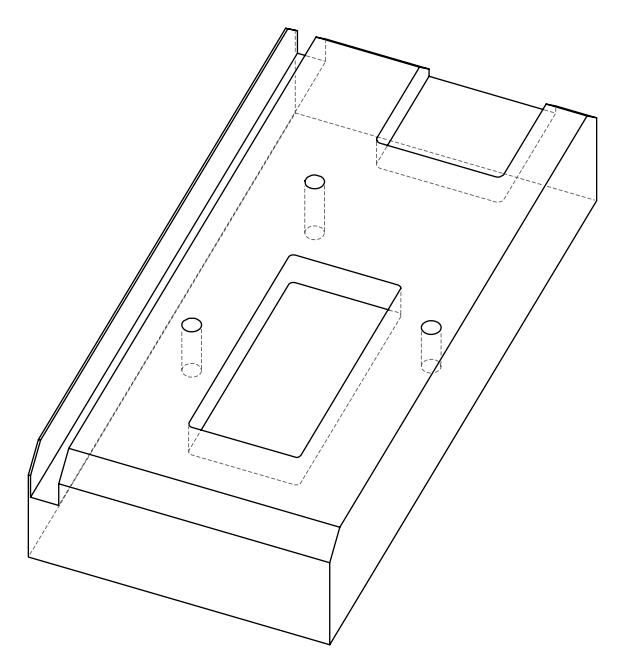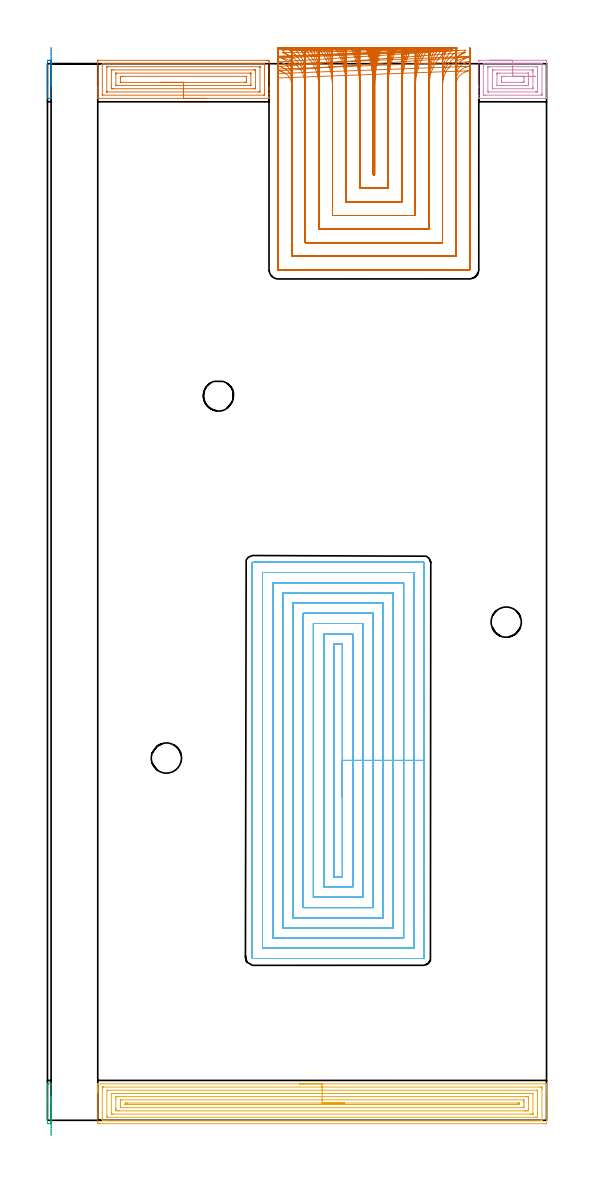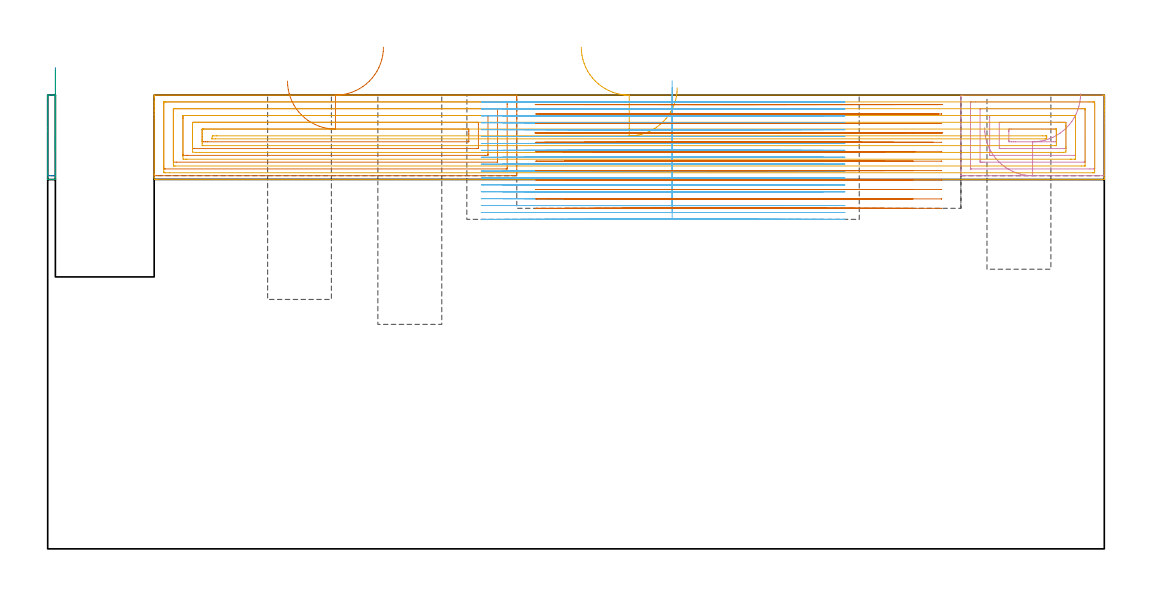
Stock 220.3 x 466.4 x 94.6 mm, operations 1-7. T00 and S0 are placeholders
(PLAN: 11 operations, 4 tool changes, 206 min)
(1 AREA_MILL | FG_CHAMFER_SURFACE | UGT0205_001 | 3.97 min | 12786 mm3)
(2 AREA_MILL_1 | FG_CHAMFER_SURFACE_1 | UGT0205_001 | 0.33 min | 1285 mm3)
(3 AREA_MILL_2 | FG_CHAMFER_SURFACE_2 | UGT0205_001 | 0.34 min | 1427 mm3)
(4 AREA_MILL_3 | FG_CHAMFER_SURFACE_3 | UGT0205_001 | 1.78 min | 5278 mm3)
(5 AREA_MILL_4 | FG_CHAMFER_SURFACE_4 | UGT0205_001 | 11.31 min | 31862 mm3)
(6 MILL_RECTANGULAR_POCKET | POCKET_RECTANGULAR_STRAIGHT | NXT0201_008 | Follow Part, ap 1.5, ae 75% | 118.41 min | 382994 mm3)
(7 MILL_SLOT | SLOT_PARTIAL_RECTANGULAR | NXT0201_009 | Follow Part, ap 2, ae 75% | 52.47 min | 205316 mm3)
(8 MILL_RECTANGULAR_SLOT | SLOT_RECTANGULAR | UGT0201_094 | Follow Part, ap 5, ae 75% | 16.29 min | 359685 mm3)
(9 MILL_BLIND_HOLE_FROM_SOLID_MATERIAL | STEP1POCKET | UGT0201_129 | Spiral | 0.41 min | 6581 mm3)
(10 MILL_BLIND_HOLE_FROM_SOLID_MATERIAL_1 | STEP1POCKET_1 | UGT0201_129 | Spiral | 0.35 min | 5940 mm3)
(11 MILL_BLIND_HOLE_FROM_SOLID_MATERIAL_2 | STEP1POCKET_2 | UGT0201_129 | Spiral | 0.3 min | 5041 mm3)
(TOOL UGT0205_001 | Chamfer Mill 20 x 3 x 45 deg. | D20 FL50 Z2)
(TOOL NXT0201_008 | ENDMILL 6mm [2P460-0600-NA 1630] | D6 FL26 Z6)
(TOOL NXT0201_009 | ENDMILL 8mm [2P460-0800-NA 1630] | D8 FL26 Z6)
(TOOL UGT0201_094 | End mill 20 mm | D20 FL38 Z4)
(TOOL UGT0201_129 | Carbide End Mill 11.9 | D11.9 FL15 Z4)
(OP 1 AREA_MILL)
G17 G21 G94 G90
T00 M6
G54
G17 G0 G90 X70. Y451.1 S1061 M3
G43 Z104.6 H0
G94 G1 X69.962 Z103.728 F250.
X69.848 Z102.863
X69.659 Z102.012
X69.397 Z101.18
X69.063 Z100.374
X68.66 Z99.6
X68.192 Z98.864
X67.66 Z98.172
X67.071 Z97.529
X66.428 Z96.939
X65.736 Z96.408
X65. Z95.94
X64.226 Z95.537
X63.42 Z95.203
X62.588 Z94.941
X61.736 Z94.752
X60.872 Z94.638
X60. Z94.6
X22.29
X22.21 Y451.105 Z94.592
X22.2 Y451.286 Z94.412
Y452.969 Z92.73
Y454.207 Z91.49
Y455.268 Z90.43
Y455.972 Z89.723
Y467.439 Z78.257
X22.204 Y467.795 Z77.901
X22.21 Y467.891 Z77.805
X22.308 Y467.898 Z77.799
X22.733 Y467.9 Z77.8
X96.803
X97.267 Y467.898 Z77.802
X97.724 Y467.893 Z77.803
X97.792 Y467.891 Z77.805
X97.796 Y467.439 Z78.257
X97.8 Y466.909 Z78.787
Y455.972 Z89.723
Y455.268 Z90.43
Y455.089 Z90.608
Y453.325 Z92.371
Y452.969 Z92.73
Y451.917 Z93.781
Y451.561 Z94.137
X97.799 Y451.284 Z94.414
X97.79 Y451.105 Z94.592
X97.71 Y451.1 Z94.6
X60.
Y452.514 Z93.186
X24.436 Y452.515 Z93.185
X24.298 Y452.517 Z93.183
X24.231 Y452.521 Z93.179
X24.209 Y452.525 Z93.175
X24.206 Y452.544 Z93.156
X24.202 Y452.6 Z93.1
X24.2 Y452.749 Z92.951
X24.201 Y465.98 Z79.72
X24.207 Y466.287 Z79.413
X24.212 Y466.479 Z79.221
X24.304 Y466.482 Z79.218
X24.508 Y466.485 Z79.215
X95.564 Y466.486 Z79.214
X95.702 Y466.483 Z79.217
X95.769 Y466.479 Z79.221
X95.791 Y466.475 Z79.225
X95.794 Y466.456 Z79.244
X95.798 Y466.4 Z79.3
X95.8 Y466.251 Z79.449
X95.799 Y453.02 Z92.68
X95.793 Y452.713 Z92.987
X95.788 Y452.521 Z93.179
X95.696 Y452.518 Z93.182
X95.492 Y452.515 Z93.185
X60. Y452.514 Z93.186
Y453.928 Z91.772
X26.283 Y453.929 Z91.771
X26.243
X26.219 Y453.932 Z91.768
X26.213 Y453.934 Z91.766
X26.209 Y453.962 Z91.738
X26.202 Y454.125 Z91.575
X26.2 Y454.207 Z91.493
Y454.289 Z91.411
X26.201 Y464.874 Z80.826
X26.209 Y464.956 Z80.744
X26.222 Y465.065 Z80.635
X26.283 Y465.066 Z80.634
X26.89 Y465.071 Z80.629
X93.717
X93.757
X93.781 Y465.068 Z80.632
X93.787 Y465.066 Z80.634
X93.791 Y465.038 Z80.662
X93.798 Y464.875 Z80.825
X93.8 Y464.793 Z80.907
Y464.711 Z80.989
X93.799 Y454.127 Z91.573
X93.791 Y454.044 Z91.656
X93.778 Y453.935 Z91.765
X93.717 Y453.934 Z91.766
X93.11 Y453.929 Z91.771
X60. Y453.928 Z91.772
Y455.343 Z90.357
X28.944
X28.688 Y455.344 Z90.356
X28.256 Y455.348 Z90.352
X28.211 Y455.35 Z90.35
X28.207 Y455.412 Z90.288
X28.203 Y455.551 Z90.149
X28.2 Y455.829 Z89.871
Y455.972 Z89.728
X28.201 Y463.399 Z82.301
X28.203 Y463.584 Z82.116
X28.207 Y463.629 Z82.071
X28.21 Y463.648 Z82.052
X28.224 Y463.65 Z82.05
X28.316 Y463.654 Z82.046
X28.944 Y463.657 Z82.043
X29.199
X91.056
X91.312 Y463.656 Z82.044
X91.745 Y463.652 Z82.048
X91.789 Y463.65 Z82.05
X91.793 Y463.588 Z82.112
X91.797 Y463.449 Z82.251
X91.8 Y463.171 Z82.529
Y463.029 Z82.671
X91.799 Y455.601 Z90.099
X91.797 Y455.417 Z90.283
X91.793 Y455.371 Z90.329
X91.79 Y455.353 Z90.347
X91.776 Y455.35 Z90.35
X91.684 Y455.346 Z90.354
X91.056 Y455.343 Z90.357
X90.801
X60.
Y456.757 Z88.943
X30.622
X30.427 Y456.758 Z88.942
X30.298 Y456.761 Z88.939
X30.209 Y456.765 Z88.935
X30.207 Y456.781 Z88.919
X30.203 Y456.854 Z88.846
X30.2 Y457.369 Z88.331
Y461.78 Z83.92
X30.203 Y462.146 Z83.554
X30.206 Y462.21 Z83.49
X30.21 Y462.236 Z83.464
X30.33 Y462.239 Z83.461
X30.525 Y462.242 Z83.458
X89.378 Y462.243 Z83.457
X89.573 Y462.242 Z83.458
X89.702 Y462.239 Z83.461
X89.791 Y462.235 Z83.465
X89.793 Y462.219 Z83.481
X89.797 Y462.146 Z83.554
X89.8 Y461.631 Z84.069
Y457.22 Z88.48
X89.797 Y456.854 Z88.846
X89.794 Y456.79 Z88.91
X89.791 Y456.764 Z88.936
X89.67 Y456.761 Z88.939
X89.476 Y456.758 Z88.942
X60. Y456.757 Z88.943
Y458.171 Z87.529
X32.494 Y458.172 Z87.528
X32.344 Y458.173 Z87.527
X32.225 Y458.176 Z87.524
X32.214 Y458.177 Z87.523
X32.21 Y458.192 Z87.508
X32.204 Y458.243 Z87.457
X32.202 Y458.326 Z87.374
X32.2 Y459.792 Z85.908
X32.201 Y460.382 Z85.318
X32.203 Y460.671 Z85.029
X32.21 Y460.771 Z84.929
X32.221 Y460.822 Z84.878
X32.27 Y460.824 Z84.876
X32.494 Y460.826 Z84.874
X32.932 Y460.828 Z84.872
X33.381 Y460.829 Z84.871
X87.506 Y460.828 Z84.872
X87.656 Y460.827 Z84.873
X87.775 Y460.824 Z84.876
X87.786 Y460.823 Z84.877
X87.79 Y460.808 Z84.892
X87.796 Y460.757 Z84.943
X87.798 Y460.674 Z85.026
X87.8 Y459.208 Z86.492
X87.799 Y458.618 Z87.082
X87.797 Y458.329 Z87.371
X87.79 Y458.229 Z87.471
X87.779 Y458.178 Z87.522
X87.73 Y458.176 Z87.524
X87.506 Y458.174 Z87.526
X87.068 Y458.172 Z87.528
X86.619 Y458.171 Z87.529
X60.
X59.128 Z87.567
X58.264 Z87.681
X57.412 Z87.87
X56.58 Z88.132
X55.774 Z88.466
X55. Z88.869
X54.264 Z89.337
X53.572 Z89.868
X52.929 Z90.458
X52.34 Z91.101
X51.808 Z91.793
X51.34 Z92.529
X50.937 Z93.303
X50.603 Z94.109
X50.341 Z94.941
X50.152 Z95.792
X50.038 Z96.657
X50. Z97.529
G0 Z104.6
M5
M2
(OP 2 AREA_MILL_1)
G17 G21 G94 G90
T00 M6
G54
G17 G0 G90 X1.6 Y473.642 S1061 M3
G43 Z104.6 H0
Z86.195
G94 G1 Y472.999 Z85.605 F250.
Y472.307 Z85.074
Y471.571 Z84.605
Y470.797 Z84.203
Y469.991 Z83.869
Y469.159 Z83.606
Y468.308 Z83.418
Y467.443 Z83.304
Y466.571 Z83.266
Y465.699 Z83.304
Y464.835 Z83.418
Y463.983 Z83.606
Y463.151 Z83.869
Y462.345 Z84.203
Y461.571 Z84.605
Y460.835 Z85.074
Y460.143 Z85.605
Y459.5 Z86.195
Y458.618 Z87.076
Y457.887 Z87.813
Y451.481 Z94.217
X1.59 Y451.106 Z94.592
X1.237 Y451.1 Z94.6
X0.366
X0.01 Y451.106 Z94.592
X0. Y451.482 Z94.217
Y457.887 Z87.813
Y458.618 Z87.076
Y467.074 Z78.621
X0.002 Y467.439 Z78.256
X0.006 Y467.89 Z77.804
X0.362 Y467.9 Z77.8
X0.781
X1.238 Y467.897 Z77.803
X1.594 Y467.89 Z77.804
X1.598 Y467.439 Z78.256
X1.6 Y467.074 Z78.621
Y459.5 Z86.195
Y458.911 Z86.838
Y458.38 Z87.53
Y457.911 Z88.266
Y457.508 Z89.039
Y457.174 Z89.845
Y456.912 Z90.677
Y456.723 Z91.529
Y456.609 Z92.394
Y456.571 Z93.266
Y456.609 Z94.137
Y456.723 Z95.002
Y456.912 Z95.854
Y457.174 Z96.686
Y457.508 Z97.492
Y457.911 Z98.266
Y458.379 Z99.001
Y458.911 Z99.693
Y459.5 Z100.337
G0 Z104.6
M5
M2
(OP 3 AREA_MILL_2)
G17 G21 G94 G90
T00 M6
G54
G17 G0 G90 X1.6 Y7.3 S1061 M3
G43 Z104.6 H0
Z99.937
G94 G1 Y7.889 Z99.293 F250.
Y8.42 Z98.601
Y8.889 Z97.866
Y9.292 Z97.092
Y9.626 Z96.286
Y9.888 Z95.454
Y10.077 Z94.602
Y10.191 Z93.737
Y10.229 Z92.866
Y10.191 Z91.994
Y10.077 Z91.129
Y9.888 Z90.277
Y9.626 Z89.445
Y9.292 Z88.639
Y8.889 Z87.866
Y8.42 Z87.13
Y7.889 Z86.438
Y7.3 Z85.794
Y-0.699 Z77.795
X1.598 Y-1.064 Z77.431
X1.594 Y-1.49 Z77.004
X1.238 Y-1.5 Z77.
X0.366
X0.006 Y-1.49 Z77.004
X0.001 Y-1.427 Z77.068
X0. Y8.621 Z87.114
Y9.35 Z87.849
Y15.739 Z94.238
X0.01 Y16.094 Z94.592
X0.362 Y16.1 Z94.6
X1.238
X1.59 Y16.094 Z94.592
X1.6 Y15.738 Z94.237
Y9.35 Z87.849
Y8.621 Z87.114
Y8.256 Z86.75
Y7.3 Z85.794
Y6.657 Z85.205
Y5.965 Z84.674
Y5.229 Z84.205
Y4.455 Z83.802
Y3.649 Z83.469
Y2.817 Z83.206
Y1.965 Z83.017
Y1.1 Z82.904
Y0.229 Z82.866
Y-0.643 Z82.904
Y-1.508 Z83.017
Y-2.359 Z83.206
Y-3.191 Z83.469
Y-3.997 Z83.802
Y-4.771 Z84.205
Y-5.507 Z84.674
Y-6.199 Z85.205
Y-6.842 Z85.795
G0 Z104.6
M5
M2
(OP 4 AREA_MILL_3)
G17 G21 G94 G90
T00 M6
G54
G17 G0 G90 X195.35 Y467.9 S1061 M3
G43 Z104.6 H0
Z87.8
G94 G1 X195.388 Z86.929 F250.
X195.502 Z86.064
X195.691 Z85.212
X195.953 Z84.38
X196.287 Z83.574
X196.69 Z82.8
X197.158 Z82.064
X197.69 Z81.372
X198.279 Z80.729
X198.922 Z80.14
X199.614 Z79.609
X200.35 Z79.14
X201.124 Z78.737
X201.93 Z78.403
X202.762 Z78.141
X203.614 Z77.952
X204.478 Z77.838
X205.35 Z77.8
X219.869
X220.292 Y467.897 Z77.798
X220.297 Y467.896 Z77.8
X220.3 Y467.89 Z77.805
X220.297 Y456.854 Z88.84
Y455.997 Z89.703
X220.296 Y451.546 Z94.154
X220.286 Y451.166 Z94.534
X220.267 Y451.107 Z94.593
X219.869 Y451.1 Z94.6
X190.831
X190.41 Y451.107 Z94.593
X190.4 Y451.551 Z94.149
Y451.561 Z94.139
Y452.424 Z93.276
Y455.99 Z89.71
Y456.854 Z88.84
Y467.89 Z77.805
X190.403 Y467.895 Z77.8
X190.408 Y467.897 Z77.798
X190.831 Y467.9 Z77.8
X205.35
Y466.486 Z79.214
X217.301
X218.109 Y466.484 Z79.216
X218.183 Y466.483 Z79.217
X218.274 Y466.479 Z79.221
X218.29 Y466.449 Z79.251
X218.294 Y466.436 Z79.264
X218.299 Y466.367 Z79.333
X218.296 Y453.138 Z92.562
X218.293 Y452.951 Z92.749
X218.286 Y452.578 Z93.122
X218.277 Y452.52 Z93.18
X218.26 Y452.518 Z93.182
X218.21 Y452.516 Z93.184
X218.109 Y452.515 Z93.185
X218.038 Y452.514 Z93.186
X193.399
X192.591 Y452.516 Z93.184
X192.517 Y452.517 Z93.183
X192.426 Y452.521 Z93.179
X192.409 Y452.551 Z93.149
X192.405 Y452.564 Z93.136
X192.401 Y452.633 Z93.067
X192.4 Y465.866 Z79.834
X192.402 Y466.057 Z79.643
X192.408 Y466.439 Z79.261
X192.411 Y466.481 Z79.219
X192.416 Y466.482 Z79.218
X192.439 Y466.484 Z79.216
X192.489 Y466.485 Z79.215
X192.591 Y466.486 Z79.214
X205.35
Y465.072 Z80.628
X216.072 Y465.071 Z80.629
X216.211 Y465.07 Z80.63
X216.252 Y465.068 Z80.632
X216.288 Y465.065 Z80.635
X216.292 Y464.996 Z80.704
X216.299 Y464.844 Z80.856
X216.295 Y454.207 Z91.493
X216.289 Y454. Z91.7
X216.286 Y453.951 Z91.749
X216.273 Y453.935 Z91.765
X216.211 Y453.933 Z91.767
X216.026 Y453.93 Z91.77
X215.747 Y453.929 Z91.771
X215.47 Y453.928 Z91.772
X194.628 Y453.929 Z91.771
X194.488 Y453.93 Z91.77
X194.447 Y453.932 Z91.768
X194.411 Y453.935 Z91.765
X194.407 Y454.004 Z91.696
X194.401 Y454.157 Z91.543
X194.4 Y464.793 Z80.907
X194.403 Y465.001 Z80.699
X194.407 Y465.052 Z80.648
X194.409 Y465.061 Z80.639
X194.424 Y465.065 Z80.635
X194.489 Y465.067 Z80.633
X194.674 Y465.07 Z80.63
X194.952 Y465.071 Z80.629
X195.23
X205.35 Y465.072 Z80.628
Y463.657 Z82.043
X214.138
X214.226 Y463.656 Z82.044
X214.269 Y463.653 Z82.047
X214.285 Y463.651 Z82.049
X214.289 Y463.642 Z82.058
X214.297 Y463.322 Z82.378
X214.298 Y463.028 Z82.672
X214.299 Y462.438 Z83.262
X214.296 Y455.971 Z89.729
X214.292 Y455.388 Z90.312
X214.287 Y455.351 Z90.349
X214.257 Y455.348 Z90.352
X214.18 Y455.345 Z90.355
X214.023 Y455.343 Z90.357
X196.561
X196.473 Y455.344 Z90.356
X196.43 Y455.347 Z90.353
X196.415 Y455.349 Z90.351
X196.41 Y455.358 Z90.342
X196.402 Y455.679 Z90.021
X196.4 Y456.854 Z88.846
X196.401 Y463.028 Z82.672
X196.406 Y463.614 Z82.086
X196.412 Y463.65 Z82.05
X196.442 Y463.653 Z82.047
X196.52 Y463.655 Z82.045
X196.677 Y463.657 Z82.043
X196.99
X205.35
Y462.243 Z83.457
X212.046 Y462.242 Z83.458
X212.239 Y462.238 Z83.462
X212.287 Y462.236 Z83.464
X212.291 Y462.226 Z83.474
X212.296 Y462.196 Z83.504
X212.298 Y462.146 Z83.554
X212.296 Y457.388 Z88.312
X212.29 Y456.854 Z88.846
X212.287 Y456.773 Z88.927
X212.142 Y456.763 Z88.937
X212.045 Y456.758 Z88.942
X211.95 Y456.757 Z88.943
X211.166
X198.654 Y456.758 Z88.942
X198.461 Y456.762 Z88.938
X198.413 Y456.764 Z88.936
X198.408 Y456.774 Z88.926
X198.403 Y456.804 Z88.896
X198.401 Y456.854 Z88.846
Y461.615 Z84.085
X198.407 Y462.146 Z83.554
X198.41 Y462.228 Z83.472
X198.558 Y462.237 Z83.463
X198.655 Y462.242 Z83.458
X198.75 Y462.243 Z83.457
X199.534
X205.35
Y460.829 Z84.871
X209.31
X209.744
X210.19 Y460.827 Z84.873
X210.253 Y460.825 Z84.875
X210.283 Y460.823 Z84.877
X210.289 Y460.707 Z84.993
X210.296 Y460.491 Z85.209
X210.298 Y460.382 Z85.318
Y460.274 Z85.426
X210.297 Y458.618 Z87.082
Y458.51 Z87.19
X210.294 Y458.402 Z87.298
X210.287 Y458.19 Z87.51
X210.269 Y458.178 Z87.522
X210.245 Y458.175 Z87.525
X210.19 Y458.173 Z87.527
X209.755 Y458.171 Z87.529
X209.31
X200.956
X200.51 Y458.173 Z87.527
X200.447 Y458.175 Z87.525
X200.417 Y458.177 Z87.523
X200.41 Y458.287 Z87.413
X200.402 Y458.507 Z87.193
X200.4 Y458.618 Z87.082
Y458.728 Z86.972
Y460.492 Z85.208
X200.403 Y460.603 Z85.097
X200.41 Y460.817 Z84.883
X200.51 Y460.822 Z84.878
X200.947 Y460.827 Z84.873
X201.39 Y460.828 Z84.872
X201.824 Y460.829 Z84.871
X205.35
X206.222 Z84.909
X207.087 Z85.023
X207.938 Z85.212
X208.77 Z85.474
X209.576 Z85.808
X210.35 Z86.211
X211.086 Z86.68
X211.778 Z87.211
X212.421 Z87.8
X213.01 Z88.443
X213.542 Z89.135
X214.01 Z89.871
X214.413 Z90.645
X214.747 Z91.451
X215.009 Z92.283
X215.198 Z93.135
X215.312 Z94.
X215.35 Z94.871
G0 Z104.6
M5
M2
(OP 5 AREA_MILL_4)
G17 G21 G94 G90
T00 M6
G54
G17 G0 G90 X111.25 Y16.1 S1061 M3
G43 Z104.6 H0
G94 G1 X111.288 Z103.728 F250.
X111.402 Z102.863
X111.591 Z102.012
X111.853 Z101.18
X112.187 Z100.374
X112.59 Z99.6
X113.058 Z98.864
X113.59 Z98.172
X114.179 Z97.529
X114.822 Z96.939
X115.514 Z96.408
X116.25 Z95.94
X117.024 Z95.537
X117.83 Z95.203
X118.662 Z94.941
X119.514 Z94.752
X120.378 Z94.638
X121.25 Z94.6
X220.159
X220.29 Y16.094 Z94.593
X220.3 Y15.824 Z94.323
Y15.108 Z93.607
Y14.459 Z92.958
Y13.903 Z92.399
Y13.625 Z92.122
Y13.022 Z91.519
Y12.745 Z91.242
Y12.142 Z90.636
Y-1.064 Z77.433
X220.297 Y-1.368 Z77.129
X220.29 Y-1.492 Z77.005
X220.164 Y-1.499 Z76.999
X219.714 Y-1.5 Z77.
X22.786 Y-1.499 Z77.001
X22.35 Y-1.495 Z77.003
X22.21 Y-1.491 Z77.006
X22.205 Y-1.064 Z77.433
X22.2 Y-0.484 Z78.012
Y12.142 Z90.636
Y12.745 Z91.242
Y13.022 Z91.519
Y13.625 Z92.122
Y13.903 Z92.399
Y14.459 Z92.958
Y14.783 Z93.282
Y15.664 Z94.162
X22.201 Y15.826 Z94.325
X22.21 Y16.094 Z94.593
X22.341 Y16.1 Z94.6
X121.25
Y14.686 Z93.186
X217.139
X217.932 Y14.685 Z93.185
X218.032 Y14.684 Z93.184
X218.279 Y14.679 Z93.179
X218.29 Y14.599 Z93.099
X218.297 Y14.423 Z92.923
X218.299 Y13.903 Z92.403
X218.3 Y13.539 Z92.039
X218.299 Y0.334 Z78.834
X218.292 Y-0.03 Z78.47
X218.29 Y-0.075 Z78.425
X218.275 Y-0.079 Z78.421
X218.228 Y-0.082 Z78.418
X218.13 Y-0.084 Z78.416
X217.932 Y-0.086 Z78.414
X217.833
X25.361
X24.568 Y-0.085 Z78.415
X24.468 Y-0.084 Z78.416
X24.221 Y-0.079 Z78.421
X24.21 Y0.001 Z78.501
X24.203 Y0.177 Z78.677
X24.201 Y0.697 Z79.197
X24.2 Y1.061 Z79.561
X24.201 Y14.265 Z92.765
X24.208 Y14.63 Z93.13
X24.21 Y14.674 Z93.174
X24.225 Y14.679 Z93.179
X24.272 Y14.682 Z93.182
X24.37 Y14.684 Z93.184
X24.568 Y14.686 Z93.186
X24.667
X121.25
Y13.271 Z91.771
X215.898
X216.149 Y13.27 Z91.77
X216.233 Y13.268 Z91.768
X216.29 Y13.264 Z91.764
X216.295 Y13.171 Z91.671
X216.299 Y13.022 Z91.522
X216.3 Y1.429 Z79.929
X216.296 Y1.379 Z79.879
X216.29 Y1.344 Z79.844
X216.272 Y1.335 Z79.835
X216.149 Y1.333 Z79.833
X215.51 Y1.329 Z79.829
X26.602
X26.351 Y1.33 Z79.83
X26.267 Y1.332 Z79.832
X26.21 Y1.336 Z79.836
X26.205 Y1.429 Z79.929
X26.201 Y1.578 Z80.078
X26.2 Y13.171 Z91.671
X26.204 Y13.22 Z91.72
X26.21 Y13.256 Z91.756
X26.228 Y13.265 Z91.765
X26.351 Y13.267 Z91.767
X26.99 Y13.271 Z91.771
X121.25
Y11.857 Z90.357
X213.476
X213.766 Y11.856 Z90.356
X214.193 Y11.851 Z90.351
X214.29 Y11.849 Z90.349
X214.3 Y11.262 Z89.762
X214.299 Y2.83 Z81.33
X214.297 Y2.779 Z81.279
X214.293 Y2.755 Z81.255
X214.289 Y2.75 Z81.25
X214.279 Y2.747 Z81.247
X214.078 Y2.744 Z81.244
X213.476 Y2.743 Z81.243
X213.188
X29.024
X28.734 Y2.744 Z81.244
X28.307 Y2.749 Z81.249
X28.21 Y2.751 Z81.251
X28.2 Y3.338 Z81.838
X28.201 Y11.77 Z90.27
X28.203 Y11.821 Z90.321
X28.207 Y11.845 Z90.345
X28.211 Y11.85 Z90.35
X28.221 Y11.853 Z90.353
X28.422 Y11.856 Z90.356
X29.024 Y11.857 Z90.357
X29.312
X121.25
Y10.443 Z88.943
X210.803
X211.635 Y10.439 Z88.939
X211.694 Y10.436 Z88.936
X212.29 Y10.381 Z88.881
X212.298 Y9.784 Z88.284
X212.299 Y9.501 Z88.001
X212.3 Y8.902 Z87.402
Y5.381 Z83.881
X212.299 Y5.099 Z83.599
X212.296 Y4.504 Z83.004
X212.29 Y4.219 Z82.719
X211.75 Y4.163 Z82.663
X211.694 Y4.161 Z82.661
X210.866 Y4.157 Z82.657
X210.803
X31.697
X30.865 Y4.161 Z82.661
X30.806 Y4.164 Z82.664
X30.21 Y4.219 Z82.719
X30.202 Y4.816 Z83.316
X30.201 Y5.099 Z83.599
X30.2 Y5.698 Z84.198
Y9.219 Z87.719
X30.201 Y9.501 Z88.001
X30.204 Y10.096 Z88.596
X30.21 Y10.381 Z88.881
X30.75 Y10.437 Z88.937
X30.806 Y10.439 Z88.939
X31.635 Y10.443 Z88.943
X31.697
X121.25
Y9.029 Z87.529
X210.16 Y9.028 Z87.528
X210.233 Y9.027 Z87.527
X210.275 Y9.024 Z87.524
X210.29 Y9.022 Z87.522
X210.291 Y9.003 Z87.503
X210.297 Y8.621 Z87.121
X210.3 Y8.237 Z86.737
Y7.74 Z86.24
Y6.477 Z84.977
X210.298 Y5.979 Z84.479
X210.295 Y5.601 Z84.101
X210.29 Y5.578 Z84.078
X210.272 Y5.576 Z84.076
X210.222 Y5.573 Z84.073
X210.119 Y5.572 Z84.072
X209.912 Y5.571 Z84.071
X32.34 Y5.572 Z84.072
X32.267 Y5.573 Z84.073
X32.225 Y5.576 Z84.076
X32.21 Y5.578 Z84.078
X32.209 Y5.597 Z84.097
X32.203 Y5.979 Z84.479
X32.2 Y6.362 Z84.862
Y6.86 Z85.36
Y8.123 Z86.623
X32.202 Y8.621 Z87.121
X32.205 Y8.999 Z87.499
X32.21 Y9.022 Z87.522
X32.228 Y9.024 Z87.524
X32.278 Y9.027 Z87.527
X32.381 Y9.028 Z87.528
X32.588 Y9.029 Z87.529
X121.25
Y7.615 Z86.115
X207.366
X208.003 Y7.613 Z86.113
X208.13 Y7.611 Z86.111
X208.264 Y7.608 Z86.108
X208.29 Y7.593 Z86.093
X208.296 Y7.576 Z86.076
X208.295 Y7.216 Z85.716
X208.291 Y7.132 Z85.632
X208.28 Y6.992 Z85.492
X208.13 Y6.988 Z85.488
X208.002 Y6.986 Z85.486
X35.007
X34.37 Y6.99 Z85.49
X34.236 Y6.992 Z85.492
X34.21 Y7.007 Z85.507
X34.207 Y7.021 Z85.521
X34.353 Y7.608 Z86.108
X34.37 Y7.61 Z86.11
X34.5 Y7.612 Z86.112
X35.134 Y7.614 Z86.114
X35.261 Y7.615 Z86.115
X121.25
X122.122 Z86.153
X122.986 Z86.267
X123.838 Z86.455
X124.67 Z86.718
X125.476 Z87.052
X126.25 Z87.454
X126.986 Z87.923
X127.678 Z88.454
X128.321 Z89.044
X128.91 Z89.687
X129.442 Z90.379
X129.91 Z91.115
X130.313 Z91.888
X130.647 Z92.694
X130.909 Z93.526
X131.098 Z94.378
X131.212 Z95.243
X131.25 Z96.115
G0 Z104.6
M5
M2
(OP 6 MILL_RECTANGULAR_POCKET)
G17 G21 G94 G90
T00 M6
G54
G17 G0 G90 X130.2 Y142.284 S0 M3
G43 Z104.6 H1
Z97.6
G94 G1 Y158.85 Z93.161 F250.
Y210.3 F500.
X126.4
Y107.4
X130.2
Y158.85
X134.7
Y214.8
X121.9
Y102.9
X134.7
Y158.85
X139.2
Y219.3
X117.4
Y98.4
X139.2
Y158.85
X143.7
Y223.8
X112.9
Y93.9
X143.7
Y158.85
X148.2
Y228.3
X108.4
Y89.4
X148.2
Y158.85
X152.7
Y232.8
X103.9
Y84.9
X152.7
Y158.85
X157.2
Y237.3
X99.4
Y80.4
X157.2
Y158.85
X161.7
Y241.8
X94.9
Y75.9
X161.7
Y158.85
X166.2
Y245.9
G3 X165.8 Y246.3 R0.4
G1 X90.8
G3 X90.4 Y245.9 R0.4
G1 Y71.8
G3 X90.8 Y71.4 R0.4
G1 X165.8
G3 X166.2 Y71.8 R0.4
G1 Y158.85
Y159.85
G0 X130.2 Y142.284 Z96.161
G1 Y158.85 Z91.722 F250.
Y210.3 F500.
X126.4
Y107.4
X130.2
Y158.85
X134.7
Y214.8
X121.9
Y102.9
X134.7
Y158.85
X139.2
Y219.3
X117.4
Y98.4
X139.2
Y158.85
X143.7
Y223.8
X112.9
Y93.9
X143.7
Y158.85
X148.2
Y228.3
X108.4
Y89.4
X148.2
Y158.85
X152.7
Y232.8
X103.9
Y84.9
X152.7
Y158.85
X157.2
Y237.3
X99.4
Y80.4
X157.2
Y158.85
X161.7
Y241.8
X94.9
Y75.9
X161.7
Y158.85
X166.2
Y245.9
G3 X165.8 Y246.3 R0.4
G1 X90.8
G3 X90.4 Y245.9 R0.4
G1 Y71.8
G3 X90.8 Y71.4 R0.4
G1 X165.8
G3 X166.2 Y71.8 R0.4
G1 Y158.85
Y159.85
G0 X130.2 Y142.284 Z94.722
G1 Y158.85 Z90.283 F250.
Y210.3 F500.
X126.4
Y107.4
X130.2
Y158.85
X134.7
Y214.8
X121.9
Y102.9
X134.7
Y158.85
X139.2
Y219.3
X117.4
Y98.4
X139.2
Y158.85
X143.7
Y223.8
X112.9
Y93.9
X143.7
Y158.85
X148.2
Y228.3
X108.4
Y89.4
X148.2
Y158.85
X152.7
Y232.8
X103.9
Y84.9
X152.7
Y158.85
X157.2
Y237.3
X99.4
Y80.4
X157.2
Y158.85
X161.7
Y241.8
X94.9
Y75.9
X161.7
Y158.85
X166.2
Y245.9
G3 X165.8 Y246.3 R0.4
G1 X90.8
G3 X90.4 Y245.9 R0.4
G1 Y71.8
G3 X90.8 Y71.4 R0.4
G1 X165.8
G3 X166.2 Y71.8 R0.4
G1 Y158.85
Y159.85
G0 X130.2 Y142.284 Z93.283
G1 Y158.85 Z88.844 F250.
Y210.3 F500.
X126.4
Y107.4
X130.2
Y158.85
X134.7
Y214.8
X121.9
Y102.9
X134.7
Y158.85
X139.2
Y219.3
X117.4
Y98.4
X139.2
Y158.85
X143.7
Y223.8
X112.9
Y93.9
X143.7
Y158.85
X148.2
Y228.3
X108.4
Y89.4
X148.2
Y158.85
X152.7
Y232.8
X103.9
Y84.9
X152.7
Y158.85
X157.2
Y237.3
X99.4
Y80.4
X157.2
Y158.85
X161.7
Y241.8
X94.9
Y75.9
X161.7
Y158.85
X166.2
Y245.9
G3 X165.8 Y246.3 R0.4
G1 X90.8
G3 X90.4 Y245.9 R0.4
G1 Y71.8
G3 X90.8 Y71.4 R0.4
G1 X165.8
G3 X166.2 Y71.8 R0.4
G1 Y158.85
Y159.85
G0 X130.2 Y142.284 Z91.844
G1 Y158.85 Z87.405 F250.
Y210.3 F500.
X126.4
Y107.4
X130.2
Y158.85
X134.7
Y214.8
X121.9
Y102.9
X134.7
Y158.85
X139.2
Y219.3
X117.4
Y98.4
X139.2
Y158.85
X143.7
Y223.8
X112.9
Y93.9
X143.7
Y158.85
X148.2
Y228.3
X108.4
Y89.4
X148.2
Y158.85
X152.7
Y232.8
X103.9
Y84.9
X152.7
Y158.85
X157.2
Y237.3
X99.4
Y80.4
X157.2
Y158.85
X161.7
Y241.8
X94.9
Y75.9
X161.7
Y158.85
X166.2
Y245.9
G3 X165.8 Y246.3 R0.4
G1 X90.8
G3 X90.4 Y245.9 R0.4
G1 Y71.8
G3 X90.8 Y71.4 R0.4
G1 X165.8
G3 X166.2 Y71.8 R0.4
G1 Y158.85
Y159.85
G0 X130.2 Y142.284 Z90.405
G1 Y158.85 Z85.967 F250.
Y210.3 F500.
X126.4
Y107.4
X130.2
Y158.85
X134.7
Y214.8
X121.9
Y102.9
X134.7
Y158.85
X139.2
Y219.3
X117.4
Y98.4
X139.2
Y158.85
X143.7
Y223.8
X112.9
Y93.9
X143.7
Y158.85
X148.2
Y228.3
X108.4
Y89.4
X148.2
Y158.85
X152.7
Y232.8
X103.9
Y84.9
X152.7
Y158.85
X157.2
Y237.3
X99.4
Y80.4
X157.2
Y158.85
X161.7
Y241.8
X94.9
Y75.9
X161.7
Y158.85
X166.2
Y245.9
G3 X165.8 Y246.3 R0.4
G1 X90.8
G3 X90.4 Y245.9 R0.4
G1 Y71.8
G3 X90.8 Y71.4 R0.4
G1 X165.8
G3 X166.2 Y71.8 R0.4
G1 Y158.85
Y159.85
G0 X130.2 Y142.284 Z88.967
G1 Y158.85 Z84.528 F250.
Y210.3 F500.
X126.4
Y107.4
X130.2
Y158.85
X134.7
Y214.8
X121.9
Y102.9
X134.7
Y158.85
X139.2
Y219.3
X117.4
Y98.4
X139.2
Y158.85
X143.7
Y223.8
X112.9
Y93.9
X143.7
Y158.85
X148.2
Y228.3
X108.4
Y89.4
X148.2
Y158.85
X152.7
Y232.8
X103.9
Y84.9
X152.7
Y158.85
X157.2
Y237.3
X99.4
Y80.4
X157.2
Y158.85
X161.7
Y241.8
X94.9
Y75.9
X161.7
Y158.85
X166.2
Y245.9
G3 X165.8 Y246.3 R0.4
G1 X90.8
G3 X90.4 Y245.9 R0.4
G1 Y71.8
G3 X90.8 Y71.4 R0.4
G1 X165.8
G3 X166.2 Y71.8 R0.4
G1 Y158.85
Y159.85
G0 X130.2 Y142.284 Z87.528
G1 Y158.85 Z83.089 F250.
Y210.3 F500.
X126.4
Y107.4
X130.2
Y158.85
X134.7
Y214.8
X121.9
Y102.9
X134.7
Y158.85
X139.2
Y219.3
X117.4
Y98.4
X139.2
Y158.85
X143.7
Y223.8
X112.9
Y93.9
X143.7
Y158.85
X148.2
Y228.3
X108.4
Y89.4
X148.2
Y158.85
X152.7
Y232.8
X103.9
Y84.9
X152.7
Y158.85
X157.2
Y237.3
X99.4
Y80.4
X157.2
Y158.85
X161.7
Y241.8
X94.9
Y75.9
X161.7
Y158.85
X166.2
Y245.9
G3 X165.8 Y246.3 R0.4
G1 X90.8
G3 X90.4 Y245.9 R0.4
G1 Y71.8
G3 X90.8 Y71.4 R0.4
G1 X165.8
G3 X166.2 Y71.8 R0.4
G1 Y158.85
Y159.85
G0 X130.2 Y142.284 Z86.089
G1 Y158.85 Z81.65 F250.
Y210.3 F500.
X126.4
Y107.4
X130.2
Y158.85
X134.7
Y214.8
X121.9
Y102.9
X134.7
Y158.85
X139.2
Y219.3
X117.4
Y98.4
X139.2
Y158.85
X143.7
Y223.8
X112.9
Y93.9
X143.7
Y158.85
X148.2
Y228.3
X108.4
Y89.4
X148.2
Y158.85
X152.7
Y232.8
X103.9
Y84.9
X152.7
Y158.85
X157.2
Y237.3
X99.4
Y80.4
X157.2
Y158.85
X161.7
Y241.8
X94.9
Y75.9
X161.7
Y158.85
X166.2
Y245.9
G3 X165.8 Y246.3 R0.4
G1 X90.8
G3 X90.4 Y245.9 R0.4
G1 Y71.8
G3 X90.8 Y71.4 R0.4
G1 X165.8
G3 X166.2 Y71.8 R0.4
G1 Y158.85
Y159.85
G0 X130.2 Y142.284 Z84.65
G1 Y158.85 Z80.211 F250.
Y210.3 F500.
X126.4
Y107.4
X130.2
Y158.85
X134.7
Y214.8
X121.9
Y102.9
X134.7
Y158.85
X139.2
Y219.3
X117.4
Y98.4
X139.2
Y158.85
X143.7
Y223.8
X112.9
Y93.9
X143.7
Y158.85
X148.2
Y228.3
X108.4
Y89.4
X148.2
Y158.85
X152.7
Y232.8
X103.9
Y84.9
X152.7
Y158.85
X157.2
Y237.3
X99.4
Y80.4
X157.2
Y158.85
X161.7
Y241.8
X94.9
Y75.9
X161.7
Y158.85
X166.2
Y245.9
G3 X165.8 Y246.3 R0.4
G1 X90.8
G3 X90.4 Y245.9 R0.4
G1 Y71.8
G3 X90.8 Y71.4 R0.4
G1 X165.8
G3 X166.2 Y71.8 R0.4
G1 Y158.85
Y159.85
G0 X130.2 Y142.284 Z83.211
G1 Y158.85 Z78.772 F250.
Y210.3 F500.
X126.4
Y107.4
X130.2
Y158.85
X134.7
Y214.8
X121.9
Y102.9
X134.7
Y158.85
X139.2
Y219.3
X117.4
Y98.4
X139.2
Y158.85
X143.7
Y223.8
X112.9
Y93.9
X143.7
Y158.85
X148.2
Y228.3
X108.4
Y89.4
X148.2
Y158.85
X152.7
Y232.8
X103.9
Y84.9
X152.7
Y158.85
X157.2
Y237.3
X99.4
Y80.4
X157.2
Y158.85
X161.7
Y241.8
X94.9
Y75.9
X161.7
Y158.85
X166.2
Y245.9
G3 X165.8 Y246.3 R0.4
G1 X90.8
G3 X90.4 Y245.9 R0.4
G1 Y71.8
G3 X90.8 Y71.4 R0.4
G1 X165.8
G3 X166.2 Y71.8 R0.4
G1 Y158.85
Y159.85
G0 X130.2 Y142.284 Z81.772
G1 Y158.85 Z77.333 F250.
Y210.3 F500.
X126.4
Y107.4
X130.2
Y158.85
X134.7
Y214.8
X121.9
Y102.9
X134.7
Y158.85
X139.2
Y219.3
X117.4
Y98.4
X139.2
Y158.85
X143.7
Y223.8
X112.9
Y93.9
X143.7
Y158.85
X148.2
Y228.3
X108.4
Y89.4
X148.2
Y158.85
X152.7
Y232.8
X103.9
Y84.9
X152.7
Y158.85
X157.2
Y237.3
X99.4
Y80.4
X157.2
Y158.85
X161.7
Y241.8
X94.9
Y75.9
X161.7
Y158.85
X166.2
Y245.9
G3 X165.8 Y246.3 R0.4
G1 X90.8
G3 X90.4 Y245.9 R0.4
G1 Y71.8
G3 X90.8 Y71.4 R0.4
G1 X165.8
G3 X166.2 Y71.8 R0.4
G1 Y158.85
Y159.85
G0 X130.2 Y142.284 Z80.333
G1 Y158.85 Z75.894 F250.
Y210.3 F500.
X126.4
Y107.4
X130.2
Y158.85
X134.7
Y214.8
X121.9
Y102.9
X134.7
Y158.85
X139.2
Y219.3
X117.4
Y98.4
X139.2
Y158.85
X143.7
Y223.8
X112.9
Y93.9
X143.7
Y158.85
X148.2
Y228.3
X108.4
Y89.4
X148.2
Y158.85
X152.7
Y232.8
X103.9
Y84.9
X152.7
Y158.85
X157.2
Y237.3
X99.4
Y80.4
X157.2
Y158.85
X161.7
Y241.8
X94.9
Y75.9
X161.7
Y158.85
X166.2
Y245.9
G3 X165.8 Y246.3 R0.4
G1 X90.8
G3 X90.4 Y245.9 R0.4
G1 Y71.8
G3 X90.8 Y71.4 R0.4
G1 X165.8
G3 X166.2 Y71.8 R0.4
G1 Y158.85
Y159.85
G0 X130.2 Y142.284 Z78.894
G1 Y158.85 Z74.456 F250.
Y210.3 F500.
X126.4
Y107.4
X130.2
Y158.85
X134.7
Y214.8
X121.9
Y102.9
X134.7
Y158.85
X139.2
Y219.3
X117.4
Y98.4
X139.2
Y158.85
X143.7
Y223.8
X112.9
Y93.9
X143.7
Y158.85
X148.2
Y228.3
X108.4
Y89.4
X148.2
Y158.85
X152.7
Y232.8
X103.9
Y84.9
X152.7
Y158.85
X157.2
Y237.3
X99.4
Y80.4
X157.2
Y158.85
X161.7
Y241.8
X94.9
Y75.9
X161.7
Y158.85
X166.2
Y245.9
G3 X165.8 Y246.3 R0.4
G1 X90.8
G3 X90.4 Y245.9 R0.4
G1 Y71.8
G3 X90.8 Y71.4 R0.4
G1 X165.8
G3 X166.2 Y71.8 R0.4
G1 Y158.85
Y159.85
G0 X130.2 Y142.284 Z77.456
G1 Y158.85 Z73.017 F250.
Y210.3 F500.
X126.4
Y107.4
X130.2
Y158.85
X134.7
Y214.8
X121.9
Y102.9
X134.7
Y158.85
X139.2
Y219.3
X117.4
Y98.4
X139.2
Y158.85
X143.7
Y223.8
X112.9
Y93.9
X143.7
Y158.85
X148.2
Y228.3
X108.4
Y89.4
X148.2
Y158.85
X152.7
Y232.8
X103.9
Y84.9
X152.7
Y158.85
X157.2
Y237.3
X99.4
Y80.4
X157.2
Y158.85
X161.7
Y241.8
X94.9
Y75.9
X161.7
Y158.85
X166.2
Y245.9
G3 X165.8 Y246.3 R0.4
G1 X90.8
G3 X90.4 Y245.9 R0.4
G1 Y71.8
G3 X90.8 Y71.4 R0.4
G1 X165.8
G3 X166.2 Y71.8 R0.4
G1 Y158.85
Y159.85
G0 X130.2 Y142.284 Z76.017
G1 Y158.85 Z71.578 F250.
Y210.3 F500.
X126.4
Y107.4
X130.2
Y158.85
X134.7
Y214.8
X121.9
Y102.9
X134.7
Y158.85
X139.2
Y219.3
X117.4
Y98.4
X139.2
Y158.85
X143.7
Y223.8
X112.9
Y93.9
X143.7
Y158.85
X148.2
Y228.3
X108.4
Y89.4
X148.2
Y158.85
X152.7
Y232.8
X103.9
Y84.9
X152.7
Y158.85
X157.2
Y237.3
X99.4
Y80.4
X157.2
Y158.85
X161.7
Y241.8
X94.9
Y75.9
X161.7
Y158.85
X166.2
Y245.9
G3 X165.8 Y246.3 R0.4
G1 X90.8
G3 X90.4 Y245.9 R0.4
G1 Y71.8
G3 X90.8 Y71.4 R0.4
G1 X165.8
G3 X166.2 Y71.8 R0.4
G1 Y158.85
Y159.85
G0 X130.2 Y142.284 Z74.578
G1 Y158.85 Z70.139 F250.
Y210.3 F500.
X126.4
Y107.4
X130.2
Y158.85
X134.7
Y214.8
X121.9
Y102.9
X134.7
Y158.85
X139.2
Y219.3
X117.4
Y98.4
X139.2
Y158.85
X143.7
Y223.8
X112.9
Y93.9
X143.7
Y158.85
X148.2
Y228.3
X108.4
Y89.4
X148.2
Y158.85
X152.7
Y232.8
X103.9
Y84.9
X152.7
Y158.85
X157.2
Y237.3
X99.4
Y80.4
X157.2
Y158.85
X161.7
Y241.8
X94.9
Y75.9
X161.7
Y158.85
X166.2
Y245.9
G3 X165.8 Y246.3 R0.4
G1 X90.8
G3 X90.4 Y245.9 R0.4
G1 Y71.8
G3 X90.8 Y71.4 R0.4
G1 X165.8
G3 X166.2 Y71.8 R0.4
G1 Y158.85
Y159.85
G0 X130.2 Y142.284 Z73.139
G1 Y158.85 Z68.7 F250.
Y210.3 F500.
X126.4
Y107.4
X130.2
Y158.85
X134.7
Y214.8
X121.9
Y102.9
X134.7
Y158.85
X139.2
Y219.3
X117.4
Y98.4
X139.2
Y158.85
X143.7
Y223.8
X112.9
Y93.9
X143.7
Y158.85
X148.2
Y228.3
X108.4
Y89.4
X148.2
Y158.85
X152.7
Y232.8
X103.9
Y84.9
X152.7
Y158.85
X157.2
Y237.3
X99.4
Y80.4
X157.2
Y158.85
X161.7
Y241.8
X94.9
Y75.9
X161.7
Y158.85
X166.2
Y245.9
G3 X165.8 Y246.3 R0.4
G1 X90.8
G3 X90.4 Y245.9 R0.4
G1 Y71.8
G3 X90.8 Y71.4 R0.4
G1 X165.8
G3 X166.2 Y71.8 R0.4
G1 Y158.85
Y159.85
G0 Z104.6
M5
M2
(OP 7 MILL_SLOT)
G17 G21 G94 G90
T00 M6
G54
G17 G0 G90 X140.686 Y473.245 S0 M3
G43 Z104.6 H1
Z92.633
G94 G1 X141.636 Y470.4 F250.
G2 X143.8 Y457.093 R42. F500.
G1 Y417.4
X144.4
Y457.107
G2 X146.559 Y470.4 R42.
G1 X147.509 Y473.246 F250.
X134.141 Y473.188
X135.25 Y470.4
G2 X137.8 Y457.093 R36. F500.
G1 Y411.4
X150.4
Y457.107
G2 X152.944 Y470.4 R36.
G1 X154.052 Y473.188 F250.
X127.357 Y473.089
X128.687 Y470.4
G2 X131.8 Y457.093 R30. F500.
G1 Y405.4
X156.4
Y457.107
G2 X159.506 Y470.4 R30.
G1 X160.835 Y473.089 F250.
X120.11 Y472.897
X121.773 Y470.4
G2 X125.8 Y457.093 R24. F500.
G1 Y399.4
X162.4
Y457.107
G2 X166.418 Y470.4 R24.
G1 X168.079 Y472.898 F250.
X111.703 Y472.42
X113.921 Y470.4
G2 X119.8 Y457.093 R18. F500.
G1 Y393.4
X168.4
Y457.107
G2 X174.264 Y470.4 R18.
G1 X176.479 Y472.423 F250.
X101.657 Y469.462 F500.
X104.576 Y468.768 F250.
G2 X113.8 Y457.093 R12. F500.
G1 Y387.4
X174.4
Y457.107
G2 X183.616 Y468.779 R12.
G1 X186.534 Y469.475 F250.
X102.386 Y463.25 F500.
X103.8 Y462.75 F250.
G2 X107.8 Y457.093 R6. F500.
G1 Y381.4
X180.4
Y457.107
G2 X184.4 Y462.764 R6.
G1 X185.814 Y463.264 F250.
X101.8 Y460.093 F500.
Y457.093 F250.
Y375.5 F500.
X101.805 Y375.445
X101.845 Y375.405
X101.9 Y375.4
X186.3
X186.355 Y375.405
X186.395 Y375.445
X186.4 Y375.5
Y457.107
Y460.107 F250.
G0 Z104.6
X141.43 Y473.289
Z90.667
G1 X142.24 Y470.4
G2 X143.8 Y459.06 R42. F500.
G1 Y417.4
X144.4
Y459.073
G2 X145.956 Y470.4 R42.
G1 X146.765 Y473.289 F250.
X135.022 Y473.247
X135.967 Y470.4
G2 X137.8 Y459.06 R36. F500.
G1 Y411.4
X150.4
Y459.073
G2 X152.228 Y470.4 R36.
G1 X153.172 Y473.248 F250.
X128.44 Y473.177
X129.574 Y470.4
G2 X131.8 Y459.06 R30. F500.
G1 Y405.4
X156.4
Y459.073
G2 X158.62 Y470.4 R30.
G1 X159.753 Y473.178 F250.
X121.534 Y473.044
X122.952 Y470.4
G2 X125.8 Y459.06 R24. F500.
G1 Y399.4
X162.4
Y459.073
G2 X165.241 Y470.4 R24.
G1 X166.657 Y473.045 F250.
X113.889 Y472.73
X115.779 Y470.4
G2 X119.8 Y459.06 R18. F500.
G1 Y393.4
X168.4
Y459.073
G2 X172.411 Y470.4 R18.
G1 X174.298 Y472.732 F250.
X103.624 Y471.294
X106.395 Y470.145
G2 X113.8 Y459.06 R12. F500.
G1 Y387.4
X174.4
Y459.073
G2 X181.788 Y470.152 R12.
G1 X184.558 Y471.305 F250.
X102.386 Y465.217 F500.
X103.8 Y464.717 F250.
G2 X107.8 Y459.06 R6. F500.
G1 Y381.4
X180.4
Y459.073
G2 X184.4 Y464.73 R6.
G1 X185.814 Y465.23 F250.
X101.8 Y462.06 F500.
Y459.06 F250.
Y375.5 F500.
X101.805 Y375.445
X101.845 Y375.405
X101.9 Y375.4
X186.3
X186.355 Y375.405
X186.395 Y375.445
X186.4 Y375.5
Y459.073
Y462.073 F250.
G0 Z104.6
X142.071 Y473.324
Z88.7
G1 X142.741 Y470.4
G2 X143.8 Y461.027 R42. F500.
G1 Y417.4
X144.4
Y461.04
G2 X145.456 Y470.4 R42.
G1 X146.125 Y473.325 F250.
X135.777 Y473.297
X136.558 Y470.4
G2 X137.8 Y461.027 R36. F500.
G1 Y411.4
X150.4
Y461.04
G2 X151.638 Y470.4 R36.
G1 X152.418 Y473.297 F250.
X129.361 Y473.25
X130.298 Y470.4
G2 X131.8 Y461.027 R30. F500.
G1 Y405.4
X156.4
Y461.04
G2 X157.898 Y470.4 R30.
G1 X158.834 Y473.25 F250.
X122.722 Y473.162
X123.894 Y470.4
G2 X125.8 Y461.027 R24. F500.
G1 Y399.4
X162.4
Y461.04
G2 X164.301 Y470.4 R24.
G1 X165.471 Y473.162 F250.
X115.605 Y472.961
X117.167 Y470.4
G2 X119.8 Y461.027 R18. F500.
G1 Y393.4
X168.4
Y461.04
G2 X171.025 Y470.4 R18.
G1 X172.585 Y472.962 F250.
X106.95 Y472.273
X109.293 Y470.4
G2 X113.8 Y461.027 R12. F500.
G1 Y387.4
X174.4
Y461.04
G2 X178.891 Y470.4 R12.
G1 X181.231 Y472.277 F250.
X102.396 Y467.183 F500.
X103.81 Y466.68 F250.
G2 X107.8 Y461.027 R6. F500.
G1 Y381.4
X180.4
Y461.04
G2 X184.389 Y466.693 R6.
G1 X185.803 Y467.195 F250.
X101.8 Y464.027 F500.
Y461.027 F250.
Y375.5 F500.
X101.805 Y375.445
X101.845 Y375.405
X101.9 Y375.4
X186.3
X186.355 Y375.405
X186.395 Y375.445
X186.4 Y375.5
Y461.04
Y464.04 F250.
G0 Z104.6
X142.616 Y473.353
Z86.733
G1 X143.144 Y470.4
G2 X143.8 Y463.006 R42. F500.
G1 Y417.4
X144.4
Y463.001
G2 X145.057 Y470.4 R42.
G1 X145.585 Y473.353 F250.
X136.416 Y473.336
X137.032 Y470.4
G2 X137.8 Y463.006 R36. F500.
G1 Y411.4
X150.4
Y463.001
G2 X151.168 Y470.4 R36.
G1 X151.785 Y473.336 F250.
X130.135 Y473.307
X130.874 Y470.4
G2 X131.8 Y463.006 R30. F500.
G1 Y405.4
X156.4
Y463.001
G2 X157.327 Y470.4 R30.
G1 X158.067 Y473.307 F250.
X123.708 Y473.254
X124.633 Y470.4
G2 X125.8 Y463.006 R24. F500.
G1 Y399.4
X162.4
Y463.001
G2 X163.569 Y470.4 R24.
G1 X164.494 Y473.254 F250.
X116.979 Y473.135
X118.211 Y470.4
G2 X119.8 Y463.006 R18. F500.
G1 Y393.4
X168.4
Y463.001
G2 X169.991 Y470.4 R18.
G1 X171.224 Y473.135 F250.
X109.403 Y472.763
X111.251 Y470.4
G2 X113.8 Y463.006 R12. F500.
G1 Y387.4
X174.4
Y463.001
G2 X176.952 Y470.4 R12.
G1 X178.802 Y472.762 F250.
X101.593 Y469.711 F500.
X104.317 Y468.452 F250.
G2 X107.8 Y463.006 R6. F500.
G1 Y381.4
X180.4
Y463.001
G2 X183.894 Y468.453 R6.
G1 X186.62 Y469.706 F250.
X101.8 Y466.006 F500.
Y463.006 F250.
Y375.5 F500.
X101.805 Y375.445
X101.845 Y375.405
X101.9 Y375.4
X186.3
X186.355 Y375.405
X186.395 Y375.445
X186.4 Y375.5
Y463.001
Y466.001 F250.
G0 Z104.6
X143.246 Y473.383
Z84.767
G1 X143.564 Y470.4
G2 X143.8 Y465.953 R42. F500.
G1 Y417.4
X144.4
Y465.926
G2 X144.639 Y470.4 R42.
G1 X144.959 Y473.383 F250.
X137.154 Y473.377
X137.524 Y470.4
G2 X137.8 Y465.953 R36. F500.
G1 Y411.4
X150.4
Y465.926
G2 X150.679 Y470.4 R36.
G1 X151.052 Y473.377 F250.
X131.024 Y473.367
X131.469 Y470.4
G2 X131.8 Y465.953 R30. F500.
G1 Y405.4
X156.4
Y465.926
G2 X156.735 Y470.4 R30.
G1 X157.183 Y473.366 F250.
X124.829 Y473.348
X125.384 Y470.4
G2 X125.8 Y465.953 R24. F500.
G1 Y399.4
X162.4
Y465.926
G2 X162.821 Y470.4 R24.
G1 X163.38 Y473.347 F250.
X118.501 Y473.307
X119.242 Y470.4
G2 X119.8 Y465.953 R18. F500.
G1 Y393.4
X168.4
Y465.926
G2 X168.965 Y470.4 R18.
G1 X169.711 Y473.306 F250.
X111.834 Y473.186
X112.946 Y470.4
G2 X113.8 Y465.953 R12. F500.
G1 Y387.4
X174.4
Y465.926
G2 X175.265 Y470.4 R12.
G1 X176.384 Y473.184 F250.
X103.625 Y472.408
X105.842 Y470.387
G2 X107.8 Y465.953 R6. F500.
G1 Y381.4
X180.4
Y465.926
G2 X182.385 Y470.385 R6.
G1 X184.614 Y472.392 F250.
X101.8 Y468.953 F500.
Y465.953 F250.
Y375.5 F500.
X101.805 Y375.445
X101.845 Y375.405
X101.9 Y375.4
X186.3
X186.355 Y375.405
X186.395 Y375.445
X186.4 Y375.5
Y465.926
Y468.926 F250.
G0 Z104.6
X143.738 Y473.399
Z82.8
G1 X143.793 Y470.4
G2 X143.8 Y469.631 R42. F500.
G1 Y417.4
X144.4
Y469.623
G2 X144.407 Y470.4 R42.
G1 X144.463 Y473.399 F250.
X137.728
X137.792 Y470.4
G2 X137.8 Y469.631 R36. F500.
G1 Y411.4
X150.4
Y469.623
G2 X150.408 Y470.4 R36.
G1 X150.473 Y473.399 F250.
X131.713
X131.79 Y470.4
G2 X131.8 Y469.631 R30. F500.
G1 Y405.4
X156.4
Y469.623
G2 X156.41 Y470.4 R30.
G1 X156.488 Y473.399 F250.
X125.692 Y473.398
X125.788 Y470.4
G2 X125.8 Y469.631 R24. F500.
G1 Y399.4
X162.4
Y469.623
G2 X162.413 Y470.4 R24.
G1 X162.51 Y473.398 F250.
X119.655 Y473.397
X119.784 Y470.4
G2 X119.8 Y469.631 R18. F500.
G1 Y393.4
X168.4
Y469.623
G2 X168.417 Y470.4 R18.
G1 X168.546 Y473.397 F250.
X113.583 Y473.394
X113.775 Y470.4
G2 X113.8 Y469.631 R12. F500.
G1 Y387.4
X174.4
Y469.623
G2 X174.425 Y470.4 R12.
G1 X174.62 Y473.394 F250.
X107.366 Y473.375
X107.751 Y470.4
G2 X107.8 Y469.631 R6. F500.
G1 Y381.4
X180.4
Y469.623
G2 X180.451 Y470.4 R6.
G1 X180.839 Y473.375 F250.
X101.8 Y472.631
Y469.631
Y375.5 F500.
X101.805 Y375.445
X101.845 Y375.405
X101.9 Y375.4
X186.3
X186.355 Y375.405
X186.395 Y375.445
X186.4 Y375.5
Y469.623
Y472.623 F250.
G0 X143.799 Y473.4 Z80.833
G1 X143.8 Y470.4
Y417.4 F500.
X144.4
Y470.4
X144.401 Y473.4 F250.
X137.799
X137.8 Y470.4
Y411.4 F500.
X150.4
Y470.4
X150.401 Y473.4 F250.
X131.799
X131.8 Y470.4
Y405.4 F500.
X156.4
Y470.4
X156.402 Y473.4 F250.
X125.799
X125.8 Y470.4
Y399.4 F500.
X162.4
Y470.4
X162.402 Y473.4 F250.
X119.798
X119.8 Y470.4
Y393.4 F500.
X168.4
Y470.4
X168.403 Y473.4 F250.
X113.797
X113.8 Y470.4
Y387.4 F500.
X174.4
Y470.4
X174.404 Y473.4 F250.
X107.795
X107.8 Y470.4
Y381.4 F500.
X180.4
Y470.4
X180.408 Y473.4 F250.
X101.8 Y473.39
Y470.39
Y375.5 F500.
X101.805 Y375.445
X101.845 Y375.405
X101.9 Y375.4
X186.3
X186.355 Y375.405
X186.395 Y375.445
X186.4 Y375.5
Y470.384
Y473.384 F250.
G0 X143.8 Y473.4 Z78.867
G1 Y470.4
Y417.4 F500.
X144.4
Y470.4
Y473.4 F250.
X137.8
Y470.4
Y411.4 F500.
X150.4
Y470.4
Y473.4 F250.
X131.8
Y470.4
Y405.4 F500.
X156.4
Y470.4
Y473.4 F250.
X125.8
Y470.4
Y399.4 F500.
X162.4
Y470.4
Y473.4 F250.
X119.8
Y470.4
Y393.4 F500.
X168.4
Y470.4
Y473.4 F250.
X113.8
Y470.4
Y387.4 F500.
X174.4
Y470.4
Y473.4 F250.
X107.8
Y470.4
Y381.4 F500.
X180.4
Y470.4
Y473.4 F250.
X101.8
Y470.4
Y375.5 F500.
X101.805 Y375.445
X101.845 Y375.405
X101.9 Y375.4
X186.3
X186.355 Y375.405
X186.395 Y375.445
X186.4 Y375.5
Y470.4
Y473.4 F250.
G0 X143.8 Z76.9
G1 Y470.4
Y417.4 F500.
X144.4
Y470.4
Y473.4 F250.
X137.8
Y470.4
Y411.4 F500.
X150.4
Y470.4
Y473.4 F250.
X131.8
Y470.4
Y405.4 F500.
X156.4
Y470.4
Y473.4 F250.
X125.8
Y470.4
Y399.4 F500.
X162.4
Y470.4
Y473.4 F250.
X119.8
Y470.4
Y393.4 F500.
X168.4
Y470.4
Y473.4 F250.
X113.8
Y470.4
Y387.4 F500.
X174.4
Y470.4
Y473.4 F250.
X107.8
Y470.4
Y381.4 F500.
X180.4
Y470.4
Y473.4 F250.
X101.8
Y470.4
Y375.5 F500.
X101.805 Y375.445
X101.845 Y375.405
X101.9 Y375.4
X186.3
X186.355 Y375.405
X186.395 Y375.445
X186.4 Y375.5
Y470.4
Y473.4 F250.
G0 X143.8 Z74.933
G1 Y470.4
Y417.4 F500.
X144.4
Y470.4
Y473.4 F250.
X137.8
Y470.4
Y411.4 F500.
X150.4
Y470.4
Y473.4 F250.
X131.8
Y470.4
Y405.4 F500.
X156.4
Y470.4
Y473.4 F250.
X125.8
Y470.4
Y399.4 F500.
X162.4
Y470.4
Y473.4 F250.
X119.8
Y470.4
Y393.4 F500.
X168.4
Y470.4
Y473.4 F250.
X113.8
Y470.4
Y387.4 F500.
X174.4
Y470.4
Y473.4 F250.
X107.8
Y470.4
Y381.4 F500.
X180.4
Y470.4
Y473.4 F250.
X101.8
Y470.4
Y375.5 F500.
X101.805 Y375.445
X101.845 Y375.405
X101.9 Y375.4
X186.3
X186.355 Y375.405
X186.395 Y375.445
X186.4 Y375.5
Y470.4
Y473.4 F250.
G0 X143.8 Z72.967
G1 Y470.4
Y417.4 F500.
X144.4
Y470.4
Y473.4 F250.
X137.8
Y470.4
Y411.4 F500.
X150.4
Y470.4
Y473.4 F250.
X131.8
Y470.4
Y405.4 F500.
X156.4
Y470.4
Y473.4 F250.
X125.8
Y470.4
Y399.4 F500.
X162.4
Y470.4
Y473.4 F250.
X119.8
Y470.4
Y393.4 F500.
X168.4
Y470.4
Y473.4 F250.
X113.8
Y470.4
Y387.4 F500.
X174.4
Y470.4
Y473.4 F250.
X107.8
Y470.4
Y381.4 F500.
X180.4
Y470.4
Y473.4 F250.
X101.8
Y470.4
Y375.5 F500.
X101.805 Y375.445
X101.845 Y375.405
X101.9 Y375.4
X186.3
X186.355 Y375.405
X186.395 Y375.445
X186.4 Y375.5
Y470.4
Y473.4 F250.
G0 X143.8 Z71.
G1 Y470.4
Y417.4 F500.
X144.4
Y470.4
Y473.4 F250.
X137.8
Y470.4
Y411.4 F500.
X150.4
Y470.4
Y473.4 F250.
X131.8
Y470.4
Y405.4 F500.
X156.4
Y470.4
Y473.4 F250.
X125.8
Y470.4
Y399.4 F500.
X162.4
Y470.4
Y473.4 F250.
X119.8
Y470.4
Y393.4 F500.
X168.4
Y470.4
Y473.4 F250.
X113.8
Y470.4
Y387.4 F500.
X174.4
Y470.4
Y473.4 F250.
X107.8
Y470.4
Y381.4 F500.
X180.4
Y470.4
Y473.4 F250.
X101.8
Y470.4
Y375.5 F500.
X101.805 Y375.445
X101.845 Y375.405
X101.9 Y375.4
X186.3
X186.355 Y375.405
X186.395 Y375.445
X186.4 Y375.5
Y470.4
Y473.4 F250.
G0 Z104.6
M5
M2
